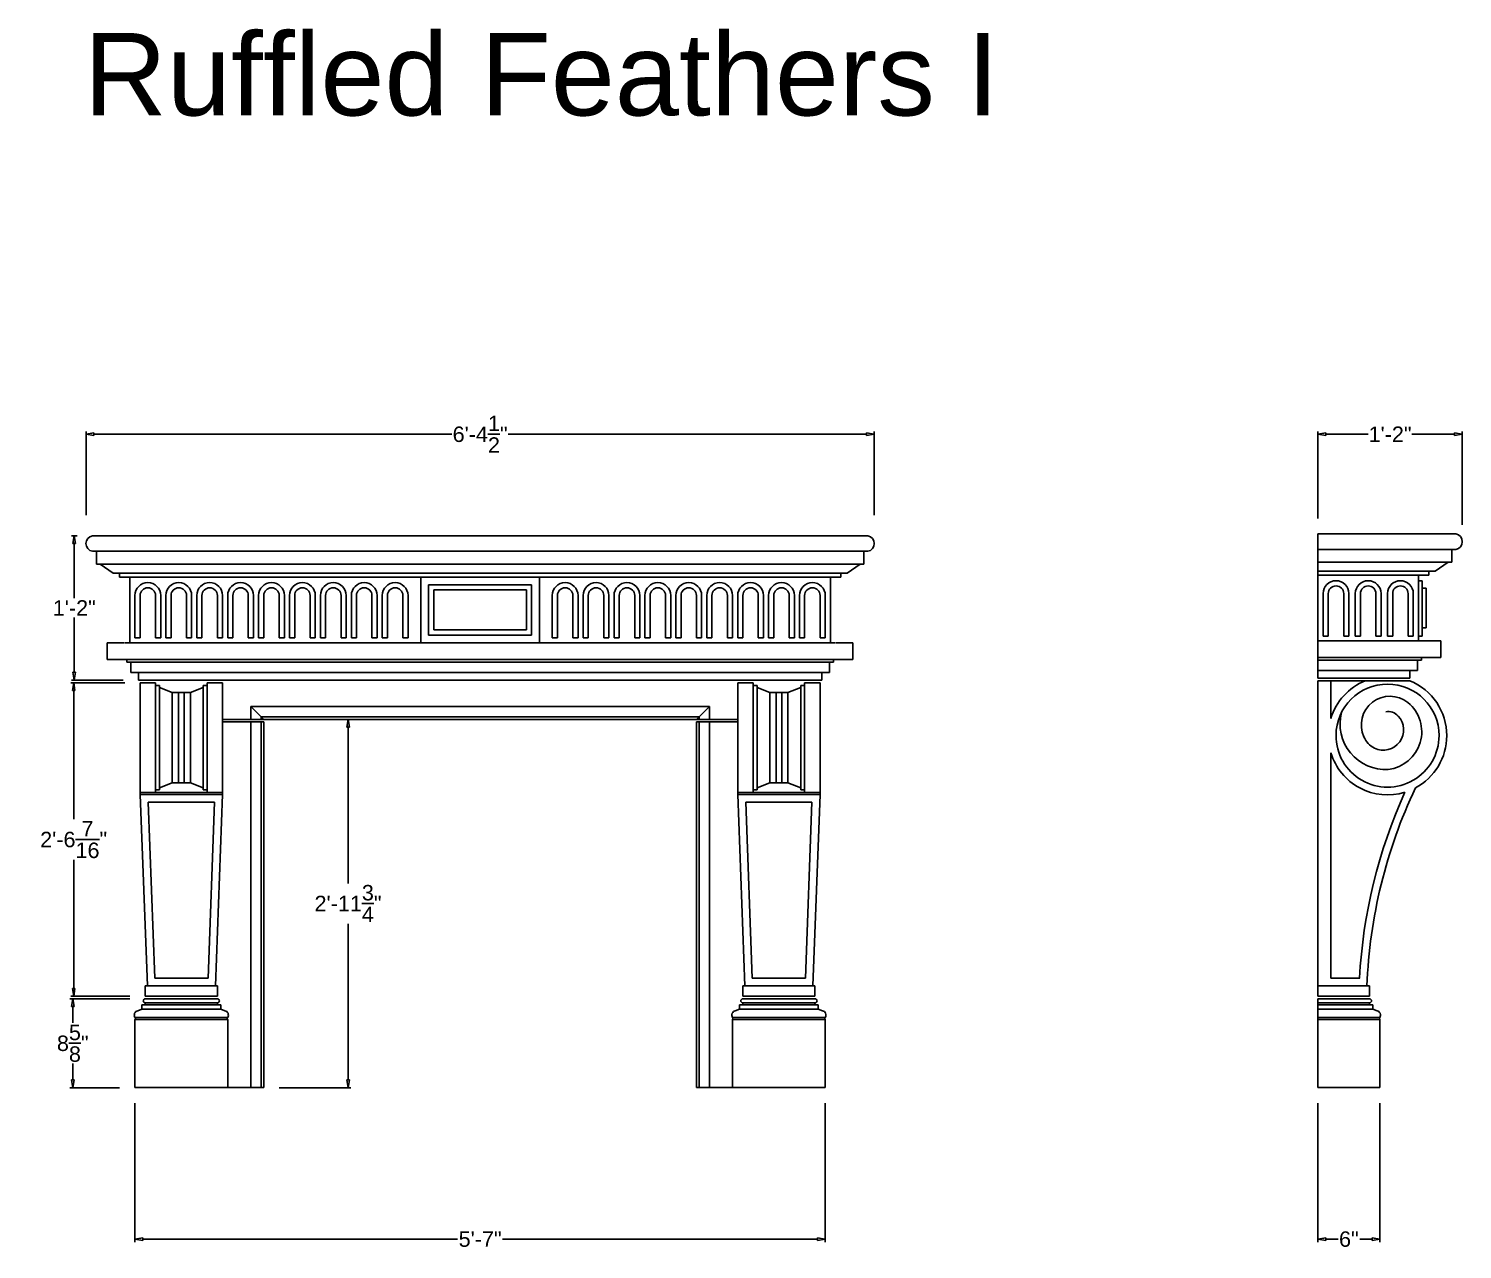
# Model space of a CAD drawing. Header units: millimetres. Extents: x 1155 to 2227, y 540 to 1342.
# Drawn here: x 2077.3 to 2216.4, y 870.8 to 989.3 of the extents above; entities that cross this region are included whole.
import ezdxf

# ---------------------------------------------------------------- set-up
doc = ezdxf.new("R2010")
doc.units = ezdxf.units.MM
doc.layers.add('dimension', color=4, linetype='Continuous')
doc.layers.add('text', color=4, linetype='Continuous')
doc.styles.get("Standard").update_dxf_attribs({"font": 'arial.ttf'})
doc.dimstyles.new('25', dxfattribs={"dimscale": 1.5, "dimtxt": 1, "dimasz": 0.5, "dimexe": 0.1875, "dimexo": 1, "dimgap": 0.125, "dimtad": 0, "dimtih": 1, "dimtoh": 1, "dimdec": 4, "dimzin": 4, "dimdsep": 46, "dimlunit": 4, "dimtxsty": 'Standard', "dimblk1": 'CLOSEDBLANK', "dimblk2": 'CLOSEDBLANK', "dimsah": 1, "dimcen": -1, "dimclrd": 256, "dimclre": 256, "dimclrt": 256, "dimadec": 0, "dimazin": 0, "dimtfac": 1, "dimtdec": 4, "dimtofl": 0, "dimtmove": 0, "dimatfit": 3, "dimldrblk": 'CLOSEDBLANK', "dimfxl": 1, "dimtolj": 1, "dimtzin": 4, "dimarcsym": 0})

# ---------------------------------------------------------------- blocks, each defined once
blk = doc.blocks.new('_CLOSEDBLANK')
at = {"color": 0, "linetype": 'ByBlock'}
for p, q in [((-1, 0.17), (0, 0)), ((-1, 0.17), (-1, -0.17)), ((0, 0), (-1, -0.17))]:
    blk.add_line(p, q, dxfattribs=at)
blk = doc.blocks.new('*D255')
at = {"layer": 'Defpoints', "color": 0, "transparency": 16777216}
for p in [(2083.49, 940.08), (2081.72, 926.08), (2087.95, 926.08)]:
    blk.add_point(p, dxfattribs=at)
at = {"layer": 'dimension', "lineweight": -2, "transparency": 16777216}
for p, q in [((2081.99, 940.08), (2081.44, 940.08)), ((2081.72, 939.33), (2081.72, 934.02)), ((2081.72, 926.83), (2081.72, 932.14)), ((2086.45, 926.08), (2081.44, 926.08))]:
    blk.add_line(p, q, dxfattribs=at)
at = {"layer": 'dimension', "lineweight": -2, "transparency": 16777216, "xscale": 0.75, "yscale": 0.75, "zscale": 0.75}
for p, rotation in [((2081.72, 940.08), 90), ((2081.72, 926.08), 270)]:
    blk.add_blockref('_CLOSEDBLANK', p, dxfattribs=dict(at, rotation=rotation))
at = {"layer": 'dimension', "transparency": 16777216, "insert": (2081.72, 933.08), "char_height": 1.5, "attachment_point": 5}
blk.add_mtext('\\A1;1\'-2"', dxfattribs=at)
blk = doc.blocks.new('*D256')
at = {"layer": 'Defpoints', "color": 0, "transparency": 16777216}
for p in [(2088.11, 925.81), (2081.66, 895.39), (2088.61, 895.39)]:
    blk.add_point(p, dxfattribs=at)
at = {"layer": 'dimension', "lineweight": -2, "transparency": 16777216}
for p, q in [((2086.61, 925.81), (2081.38, 925.81)), ((2081.66, 925.06), (2081.66, 912.56)), ((2081.66, 896.14), (2081.66, 908.64)), ((2087.11, 895.39), (2081.38, 895.39))]:
    blk.add_line(p, q, dxfattribs=at)
at = {"layer": 'dimension', "lineweight": -2, "transparency": 16777216, "xscale": 0.75, "yscale": 0.75, "zscale": 0.75}
for p, rotation in [((2081.66, 925.81), 90), ((2081.66, 895.39), 270)]:
    blk.add_blockref('_CLOSEDBLANK', p, dxfattribs=dict(at, rotation=rotation))
at = {"layer": 'dimension', "transparency": 16777216, "insert": (2081.66, 910.6), "char_height": 1.5, "attachment_point": 5}
blk.add_mtext('\\A1;2\'-6{\\H1.000000x;\\S7/16;}"', dxfattribs=at)
blk = doc.blocks.new('*D257')
at = {"layer": 'Defpoints', "color": 0, "transparency": 16777216}
for p in [(2088.61, 895.14), (2081.57, 886.51), (2087.61, 886.51)]:
    blk.add_point(p, dxfattribs=at)
at = {"layer": 'dimension', "lineweight": -2, "transparency": 16777216}
for p, q in [((2087.11, 895.14), (2081.29, 895.14)), ((2081.57, 894.39), (2081.57, 892.79)), ((2081.57, 887.26), (2081.57, 888.86)), ((2086.11, 886.51), (2081.29, 886.51))]:
    blk.add_line(p, q, dxfattribs=at)
at = {"layer": 'dimension', "lineweight": -2, "transparency": 16777216, "xscale": 0.75, "yscale": 0.75, "zscale": 0.75}
for p, rotation in [((2081.57, 895.14), 90), ((2081.57, 886.51), 270)]:
    blk.add_blockref('_CLOSEDBLANK', p, dxfattribs=dict(at, rotation=rotation))
at = {"layer": 'dimension', "transparency": 16777216, "insert": (2081.57, 890.82), "char_height": 1.5, "attachment_point": 5}
blk.add_mtext('\\A1;8{\\H1.000000x;\\S5/8;}"', dxfattribs=at)
blk = doc.blocks.new('*D258')
at = {"layer": 'Defpoints', "color": 0, "transparency": 16777216}
for p in [(2100.11, 922.26), (2100.11, 886.51), (2108.29, 886.51)]:
    blk.add_point(p, dxfattribs=at)
at = {"layer": 'dimension', "lineweight": -2, "transparency": 16777216}
for p, q in [((2101.61, 922.26), (2108.57, 922.26)), ((2108.29, 921.51), (2108.29, 906.34)), ((2108.29, 887.26), (2108.29, 902.43)), ((2101.61, 886.51), (2108.57, 886.51))]:
    blk.add_line(p, q, dxfattribs=at)
at = {"layer": 'dimension', "lineweight": -2, "transparency": 16777216, "xscale": 0.75, "yscale": 0.75, "zscale": 0.75}
for p, rotation in [((2108.29, 922.26), 90), ((2108.29, 886.51), 270)]:
    blk.add_blockref('_CLOSEDBLANK', p, dxfattribs=dict(at, rotation=rotation))
at = {"layer": 'dimension', "transparency": 16777216, "insert": (2108.29, 904.39), "char_height": 1.5, "attachment_point": 5}
blk.add_mtext('\\A1;2\'-11{\\H1.000000x;\\S3/4;}"', dxfattribs=at)
blk = doc.blocks.new('*D259')
at = {"layer": 'Defpoints', "color": 0, "transparency": 16777216}
for p in [(2087.61, 886.51), (2154.61, 886.51), (2154.61, 871.8)]:
    blk.add_point(p, dxfattribs=at)
at = {"layer": 'dimension', "lineweight": -2, "transparency": 16777216}
for p, q in [((2087.61, 885.01), (2087.61, 871.52)), ((2154.61, 885.01), (2154.61, 871.52)), ((2088.36, 871.8), (2118.93, 871.8)), ((2153.86, 871.8), (2123.29, 871.8))]:
    blk.add_line(p, q, dxfattribs=at)
at = {"layer": 'dimension', "lineweight": -2, "transparency": 16777216, "xscale": 0.75, "yscale": 0.75, "zscale": 0.75, "rotation": 180}
blk.add_blockref('_CLOSEDBLANK', (2087.61, 871.8), dxfattribs=at)
at = {"layer": 'dimension', "lineweight": -2, "transparency": 16777216, "xscale": 0.75, "yscale": 0.75, "zscale": 0.75}
blk.add_blockref('_CLOSEDBLANK', (2154.61, 871.8), dxfattribs=at)
at = {"layer": 'dimension', "transparency": 16777216, "insert": (2121.11, 871.8), "char_height": 1.5, "attachment_point": 5}
blk.add_mtext('\\A1;5\'-7"', dxfattribs=at)
blk = doc.blocks.new('*D260')
at = {"layer": 'Defpoints', "color": 0, "transparency": 16777216}
for p in [(2202.43, 949.94), (2202.43, 940.26), (2216.43, 939.64)]:
    blk.add_point(p, dxfattribs=at)
at = {"layer": 'dimension', "lineweight": -2, "transparency": 16777216}
for p, q in [((2202.43, 941.76), (2202.43, 950.22)), ((2203.18, 949.94), (2207.32, 949.94)), ((2215.68, 949.94), (2211.54, 949.94)), ((2216.43, 941.14), (2216.43, 950.22))]:
    blk.add_line(p, q, dxfattribs=at)
at = {"layer": 'dimension', "lineweight": -2, "transparency": 16777216, "xscale": 0.75, "yscale": 0.75, "zscale": 0.75, "rotation": 180}
blk.add_blockref('_CLOSEDBLANK', (2202.43, 949.94), dxfattribs=at)
at = {"layer": 'dimension', "lineweight": -2, "transparency": 16777216, "xscale": 0.75, "yscale": 0.75, "zscale": 0.75}
blk.add_blockref('_CLOSEDBLANK', (2216.43, 949.94), dxfattribs=at)
at = {"layer": 'dimension', "transparency": 16777216, "insert": (2209.43, 949.94), "char_height": 1.5, "attachment_point": 5}
blk.add_mtext('\\A1;1\'-2"', dxfattribs=at)
blk = doc.blocks.new('*D261')
at = {"layer": 'Defpoints', "color": 0, "transparency": 16777216}
for p in [(2202.43, 886.51), (2208.43, 886.51), (2202.43, 871.8)]:
    blk.add_point(p, dxfattribs=at)
at = {"layer": 'dimension', "lineweight": -2, "transparency": 16777216}
for p, q in [((2202.43, 885.01), (2202.43, 871.52)), ((2208.43, 885.01), (2208.43, 871.52)), ((2203.18, 871.8), (2204.38, 871.8)), ((2207.68, 871.8), (2206.49, 871.8))]:
    blk.add_line(p, q, dxfattribs=at)
at = {"layer": 'dimension', "lineweight": -2, "transparency": 16777216, "xscale": 0.75, "yscale": 0.75, "zscale": 0.75, "rotation": 180}
blk.add_blockref('_CLOSEDBLANK', (2202.43, 871.8), dxfattribs=at)
at = {"layer": 'dimension', "lineweight": -2, "transparency": 16777216, "xscale": 0.75, "yscale": 0.75, "zscale": 0.75}
blk.add_blockref('_CLOSEDBLANK', (2208.43, 871.8), dxfattribs=at)
at = {"layer": 'dimension', "transparency": 16777216, "insert": (2205.43, 871.8), "char_height": 1.5, "attachment_point": 5}
blk.add_mtext('\\A1;6"', dxfattribs=at)
blk = doc.blocks.new('*D267')
at = {"layer": 'Defpoints', "color": 0, "transparency": 16777216}
for p in [(2159.36, 949.94), (2082.86, 940.6), (2159.36, 940.6)]:
    blk.add_point(p, dxfattribs=at)
at = {"layer": 'dimension', "lineweight": -2, "transparency": 16777216}
for p, q in [((2082.86, 942.1), (2082.86, 950.22)), ((2083.61, 949.94), (2118.38, 949.94)), ((2158.61, 949.94), (2123.84, 949.94)), ((2159.36, 942.1), (2159.36, 950.22))]:
    blk.add_line(p, q, dxfattribs=at)
at = {"layer": 'dimension', "lineweight": -2, "transparency": 16777216, "xscale": 0.75, "yscale": 0.75, "zscale": 0.75, "rotation": 180}
blk.add_blockref('_CLOSEDBLANK', (2082.86, 949.94), dxfattribs=at)
at = {"layer": 'dimension', "lineweight": -2, "transparency": 16777216, "xscale": 0.75, "yscale": 0.75, "zscale": 0.75}
blk.add_blockref('_CLOSEDBLANK', (2159.36, 949.94), dxfattribs=at)
at = {"layer": 'dimension', "transparency": 16777216, "insert": (2121.11, 949.94), "char_height": 1.5, "attachment_point": 5}
blk.add_mtext('\\A1;6\'-4{\\H1.000000x;\\S1/2;}"', dxfattribs=at)

msp = doc.modelspace()

# ---------------------------------------------------------------- linework, layer by layer
at = {"color": 0}
for p, q in [((2083.48515, 940.07681), (2108.23515, 940.07681)), ((2108.23515, 940.07681), (2133.73515, 940.07681)), ((2158.73515, 940.07681), (2133.73515, 940.07681)), ((2202.43316, 940.26181), (2202.43316, 926.26181)), ((2215.80816, 940.26181), (2202.43316, 940.26181)), ((2083.48515, 938.57681), (2108.23515, 938.57681)), ((2083.86015, 938.57681), (2083.86015, 937.32681)), ((2083.86015, 938.57681), (2083.86015, 937.32681)), ((2133.73515, 938.57681), (2108.23515, 938.57681)), ((2158.73515, 938.57681), (2133.73515, 938.57681)), ((2158.36015, 938.57681), (2158.36015, 937.32681)), ((2158.36015, 938.57681), (2158.36015, 937.32681)), ((2158.36015, 938.57681), (2158.36015, 937.32681)), ((2158.36015, 938.57681), (2158.36015, 937.32681)), ((2215.80816, 938.76181), (2202.43316, 938.76181)), ((2215.43316, 938.76181), (2215.43316, 937.51181)), ((2083.86015, 937.32681), (2084.23515, 937.32681)), ((2083.86015, 937.32681), (2084.23515, 937.32681)), ((2108.23515, 937.32681), (2083.86015, 937.32681)), ((2084.23515, 937.32681), (2085.48515, 936.45181)), ((2084.23515, 937.32681), (2085.48515, 936.45181)), ((2108.23515, 937.32681), (2133.73515, 937.32681)), ((2133.73515, 937.32681), (2158.36015, 937.32681)), ((2157.98515, 937.32681), (2156.73515, 936.45181)), ((2157.98515, 937.32681), (2156.73515, 936.45181)), ((2157.98515, 937.32681), (2156.73515, 936.45181)), ((2157.98515, 937.32681), (2156.73515, 936.45181)), ((2158.36015, 937.32681), (2157.98515, 937.32681)), ((2158.36015, 937.32681), (2157.98515, 937.32681)), ((2158.36015, 937.32681), (2157.98515, 937.32681)), ((2158.36015, 937.32681), (2157.98515, 937.32681)), ((2215.43316, 937.51181), (2202.43316, 937.51181)), ((2213.80816, 936.63681), (2202.43316, 936.63681)), ((2213.55816, 936.63681), (2213.18316, 936.63681)), ((2213.18316, 936.63681), (2213.18316, 936.26181)), ((2215.05816, 937.51181), (2213.80816, 936.63681)), ((2215.43316, 937.51181), (2215.05816, 937.51181)), ((2085.48515, 936.45181), (2108.23515, 936.45181)), ((2085.73515, 936.45181), (2086.11015, 936.45181)), ((2085.73515, 936.45181), (2086.11015, 936.45181)), ((2086.11015, 936.45181), (2086.11015, 936.07681)), ((2086.11015, 936.45181), (2086.11015, 936.07681)), ((2086.11015, 936.07681), (2086.61015, 936.07681)), ((2086.11015, 936.07681), (2086.61015, 936.07681)), ((2108.23515, 936.07681), (2086.61015, 936.07681)), ((2087.11015, 936.07681), (2087.11015, 935.57681)), ((2087.11015, 929.70181), (2087.11015, 936.07681)), ((2087.11015, 936.07681), (2087.11015, 935.57681)), ((2087.11015, 929.70181), (2087.11015, 936.07681)), ((2108.23515, 936.45181), (2133.73515, 936.45181)), ((2133.73515, 936.07681), (2108.23515, 936.07681)), ((2115.36015, 936.07681), (2115.36015, 929.70181)), ((2121.11015, 936.07681), (2115.36015, 936.07681)), ((2116.11015, 935.32681), (2116.11015, 930.45181)), ((2126.11015, 935.32681), (2116.11015, 935.32681)), ((2121.11015, 936.07681), (2126.86015, 936.07681)), ((2126.11015, 935.32681), (2126.11015, 930.45181)), ((2126.86015, 936.07681), (2126.86015, 929.70181)), ((2156.73515, 936.45181), (2133.73515, 936.45181)), ((2133.73515, 936.07681), (2155.61015, 936.07681)), ((2155.11015, 936.07681), (2155.11015, 935.57681)), ((2155.11015, 929.70181), (2155.11015, 936.07681)), ((2155.11015, 936.07681), (2155.11015, 935.57681)), ((2155.11015, 929.70181), (2155.11015, 936.07681)), ((2155.11015, 936.07681), (2155.11015, 935.57681)), ((2155.11015, 929.70181), (2155.11015, 936.07681)), ((2156.11015, 936.07681), (2155.61015, 936.07681)), ((2156.11015, 936.07681), (2155.61015, 936.07681)), ((2156.11015, 936.07681), (2155.61015, 936.07681)), ((2156.11015, 936.07681), (2155.61015, 936.07681)), ((2156.48515, 936.45181), (2156.11015, 936.45181)), ((2156.11015, 936.45181), (2156.11015, 936.07681)), ((2156.48515, 936.45181), (2156.11015, 936.45181)), ((2156.11015, 936.45181), (2156.11015, 936.07681)), ((2156.48515, 936.45181), (2156.11015, 936.45181)), ((2156.11015, 936.45181), (2156.11015, 936.07681)), ((2156.48515, 936.45181), (2156.11015, 936.45181)), ((2156.11015, 936.45181), (2156.11015, 936.07681)), ((2213.18316, 936.26181), (2202.43316, 936.26181)), ((2212.18316, 936.26181), (2212.18316, 935.76181)), ((2212.18316, 929.88681), (2212.18316, 936.26181)), ((2212.18316, 935.72319), (2212.55816, 935.72319)), ((2212.55816, 935.72319), (2212.55816, 930.34819)), ((2213.18316, 936.26181), (2212.68316, 936.26181)), ((2087.61015, 930.16319), (2087.61015, 934.28819)), ((2088.11015, 930.16319), (2088.11015, 934.28819)), ((2089.61015, 930.16319), (2089.61015, 934.28819)), ((2090.11015, 930.16319), (2090.11015, 934.28819)), ((2090.61015, 930.16319), (2090.61015, 934.28819)), ((2091.11015, 930.16319), (2091.11015, 934.28819)), ((2092.61015, 930.16319), (2092.61015, 934.28819)), ((2093.11015, 930.16319), (2093.11015, 934.28819)), ((2093.61015, 930.16319), (2093.61015, 934.28819)), ((2094.11015, 930.16319), (2094.11015, 934.28819)), ((2095.61015, 930.16319), (2095.61015, 934.28819)), ((2096.11015, 930.16319), (2096.11015, 934.28819)), ((2096.61015, 930.16319), (2096.61015, 934.28819)), ((2097.11015, 930.16319), (2097.11015, 934.28819)), ((2098.61015, 930.16319), (2098.61015, 934.28819)), ((2099.11015, 930.16319), (2099.11015, 934.28819)), ((2099.61015, 930.16319), (2099.61015, 934.28819)), ((2100.11015, 930.16319), (2100.11015, 934.28819)), ((2101.61015, 930.16319), (2101.61015, 934.28819)), ((2102.11015, 930.16319), (2102.11015, 934.28819)), ((2102.61015, 930.16319), (2102.61015, 934.28819)), ((2103.11015, 930.16319), (2103.11015, 934.28819)), ((2104.61015, 930.16319), (2104.61015, 934.28819)), ((2105.11015, 930.16319), (2105.11015, 934.28819)), ((2105.61015, 930.16319), (2105.61015, 934.28819)), ((2106.11015, 930.16319), (2106.11015, 934.28819)), ((2107.61015, 930.16319), (2107.61015, 934.28819)), ((2108.11015, 930.16319), (2108.11015, 934.28819)), ((2108.61015, 930.16319), (2108.61015, 934.28819)), ((2109.11015, 930.16319), (2109.11015, 934.28819)), ((2110.61015, 930.16319), (2110.61015, 934.28819)), ((2111.11015, 930.16319), (2111.11015, 934.28819)), ((2111.61015, 930.16319), (2111.61015, 934.28819)), ((2112.11015, 930.16319), (2112.11015, 934.28819)), ((2113.61015, 930.16319), (2113.61015, 934.28819)), ((2114.11015, 930.16319), (2114.11015, 934.28819)), ((2116.61015, 934.82681), (2116.61015, 930.95181)), ((2125.61015, 934.82681), (2116.61015, 934.82681)), ((2125.61015, 934.82681), (2125.61015, 930.95181)), ((2128.11015, 930.16319), (2128.11015, 934.28819)), ((2128.61015, 930.16319), (2128.61015, 934.28819)), ((2130.11015, 930.16319), (2130.11015, 934.28819)), ((2130.61015, 930.16319), (2130.61015, 934.28819)), ((2131.11015, 930.16319), (2131.11015, 934.28819)), ((2131.61015, 930.16319), (2131.61015, 934.28819)), ((2133.11015, 930.16319), (2133.11015, 934.28819)), ((2133.11015, 930.16319), (2133.11015, 934.28819)), ((2133.61015, 930.16319), (2133.61015, 934.28819)), ((2133.61015, 930.16319), (2133.61015, 934.28819)), ((2134.11015, 930.16319), (2134.11015, 934.28819)), ((2134.11015, 930.16319), (2134.11015, 934.28819)), ((2134.61015, 930.16319), (2134.61015, 934.28819)), ((2134.61015, 930.16319), (2134.61015, 934.28819)), ((2136.11015, 930.16319), (2136.11015, 934.28819)), ((2136.11015, 930.16319), (2136.11015, 934.28819)), ((2136.61015, 930.16319), (2136.61015, 934.28819)), ((2136.61015, 930.16319), (2136.61015, 934.28819)), ((2137.11015, 930.16319), (2137.11015, 934.28819)), ((2137.11015, 930.16319), (2137.11015, 934.28819)), ((2137.61015, 930.16319), (2137.61015, 934.28819)), ((2137.61015, 930.16319), (2137.61015, 934.28819)), ((2139.11015, 930.16319), (2139.11015, 934.28819)), ((2139.11015, 930.16319), (2139.11015, 934.28819)), ((2139.61015, 930.16319), (2139.61015, 934.28819)), ((2139.61015, 930.16319), (2139.61015, 934.28819)), ((2140.11015, 930.16319), (2140.11015, 934.28819)), ((2140.11015, 930.16319), (2140.11015, 934.28819)), ((2140.61015, 930.16319), (2140.61015, 934.28819)), ((2140.61015, 930.16319), (2140.61015, 934.28819)), ((2142.11015, 930.16319), (2142.11015, 934.28819)), ((2142.11015, 930.16319), (2142.11015, 934.28819)), ((2142.61015, 930.16319), (2142.61015, 934.28819)), ((2142.61015, 930.16319), (2142.61015, 934.28819)), ((2143.11015, 930.16319), (2143.11015, 934.28819)), ((2143.11015, 930.16319), (2143.11015, 934.28819)), ((2143.61015, 930.16319), (2143.61015, 934.28819)), ((2143.61015, 930.16319), (2143.61015, 934.28819)), ((2145.11015, 930.16319), (2145.11015, 934.28819)), ((2145.11015, 930.16319), (2145.11015, 934.28819)), ((2145.61015, 930.16319), (2145.61015, 934.28819)), ((2145.61015, 930.16319), (2145.61015, 934.28819)), ((2146.11015, 930.16319), (2146.11015, 934.28819)), ((2146.11015, 930.16319), (2146.11015, 934.28819)), ((2146.61015, 930.16319), (2146.61015, 934.28819)), ((2146.61015, 930.16319), (2146.61015, 934.28819)), ((2148.11015, 930.16319), (2148.11015, 934.28819)), ((2148.11015, 930.16319), (2148.11015, 934.28819)), ((2148.61015, 930.16319), (2148.61015, 934.28819)), ((2148.61015, 930.16319), (2148.61015, 934.28819)), ((2149.11015, 930.16319), (2149.11015, 934.28819)), ((2149.11015, 930.16319), (2149.11015, 934.28819)), ((2149.61015, 930.16319), (2149.61015, 934.28819)), ((2149.61015, 930.16319), (2149.61015, 934.28819)), ((2151.11015, 930.16319), (2151.11015, 934.28819)), ((2151.11015, 930.16319), (2151.11015, 934.28819)), ((2151.61015, 930.16319), (2151.61015, 934.28819)), ((2151.61015, 930.16319), (2151.61015, 934.28819)), ((2152.11015, 930.16319), (2152.11015, 934.28819)), ((2152.11015, 930.16319), (2152.11015, 934.28819)), ((2152.61015, 930.16319), (2152.61015, 934.28819)), ((2152.61015, 930.16319), (2152.61015, 934.28819)), ((2154.11015, 930.16319), (2154.11015, 934.28819)), ((2154.11015, 930.16319), (2154.11015, 934.28819)), ((2154.61015, 930.16319), (2154.61015, 934.28819)), ((2154.61015, 930.16319), (2154.61015, 934.28819)), ((2202.93316, 930.34819), (2202.93316, 934.47319)), ((2203.43316, 930.34819), (2203.43316, 934.47319)), ((2204.93316, 930.34819), (2204.93316, 934.47319)), ((2205.43316, 930.34819), (2205.43316, 934.47319)), ((2206.05816, 930.34819), (2206.05816, 934.47319)), ((2206.55816, 930.34819), (2206.55816, 934.47319)), ((2208.05816, 930.34819), (2208.05816, 934.47319)), ((2208.55816, 930.34819), (2208.55816, 934.47319)), ((2209.18316, 930.34819), (2209.18316, 934.47319)), ((2209.68316, 930.34819), (2209.68316, 934.47319)), ((2211.18316, 930.34819), (2211.18316, 934.47319)), ((2211.68316, 930.34819), (2211.68316, 934.47319)), ((2212.55816, 935.01181), (2212.93316, 935.01181)), ((2212.93316, 935.01181), (2212.93316, 931.13681)), ((2116.61015, 930.95181), (2125.61015, 930.95181)), ((2212.93316, 931.13681), (2212.55816, 931.13681)), ((2086.54515, 929.70181), (2084.92015, 929.70181)), ((2086.54515, 929.70181), (2084.92015, 929.70181)), ((2084.92015, 928.07681), (2084.92015, 929.70181)), ((2086.61015, 929.70181), (2108.23515, 929.70181)), ((2087.11015, 929.70181), (2087.11015, 930.20181)), ((2087.11015, 929.70181), (2087.11015, 930.20181)), ((2088.11015, 930.16319), (2087.61015, 930.16319)), ((2090.11015, 930.16319), (2089.61015, 930.16319)), ((2091.11015, 930.16319), (2090.61015, 930.16319)), ((2093.11015, 930.16319), (2092.61015, 930.16319)), ((2094.11015, 930.16319), (2093.61015, 930.16319)), ((2096.11015, 930.16319), (2095.61015, 930.16319)), ((2097.11015, 930.16319), (2096.61015, 930.16319)), ((2099.11015, 930.16319), (2098.61015, 930.16319)), ((2100.11015, 930.16319), (2099.61015, 930.16319)), ((2102.11015, 930.16319), (2101.61015, 930.16319)), ((2103.11015, 930.16319), (2102.61015, 930.16319)), ((2105.11015, 930.16319), (2104.61015, 930.16319)), ((2106.11015, 930.16319), (2105.61015, 930.16319)), ((2108.11015, 930.16319), (2107.61015, 930.16319)), ((2108.23515, 929.70181), (2133.73515, 929.70181)), ((2109.11015, 930.16319), (2108.61015, 930.16319)), ((2111.11015, 930.16319), (2110.61015, 930.16319)), ((2112.11015, 930.16319), (2111.61015, 930.16319)), ((2114.11015, 930.16319), (2113.61015, 930.16319)), ((2115.36015, 929.70181), (2126.86015, 929.70181)), ((2116.11015, 930.45181), (2126.11015, 930.45181)), ((2128.11015, 930.16319), (2128.61015, 930.16319)), ((2130.11015, 930.16319), (2130.61015, 930.16319)), ((2131.11015, 930.16319), (2131.61015, 930.16319)), ((2133.11015, 930.16319), (2133.61015, 930.16319)), ((2133.11015, 930.16319), (2133.61015, 930.16319)), ((2155.61015, 929.70181), (2133.73515, 929.70181)), ((2134.11015, 930.16319), (2134.61015, 930.16319)), ((2134.11015, 930.16319), (2134.61015, 930.16319)), ((2136.11015, 930.16319), (2136.61015, 930.16319)), ((2136.11015, 930.16319), (2136.61015, 930.16319)), ((2137.11015, 930.16319), (2137.61015, 930.16319)), ((2137.11015, 930.16319), (2137.61015, 930.16319)), ((2139.11015, 930.16319), (2139.61015, 930.16319)), ((2139.11015, 930.16319), (2139.61015, 930.16319)), ((2140.11015, 930.16319), (2140.61015, 930.16319)), ((2140.11015, 930.16319), (2140.61015, 930.16319)), ((2142.11015, 930.16319), (2142.61015, 930.16319)), ((2142.11015, 930.16319), (2142.61015, 930.16319)), ((2143.11015, 930.16319), (2143.61015, 930.16319)), ((2143.11015, 930.16319), (2143.61015, 930.16319)), ((2145.11015, 930.16319), (2145.61015, 930.16319)), ((2145.11015, 930.16319), (2145.61015, 930.16319)), ((2146.11015, 930.16319), (2146.61015, 930.16319)), ((2146.11015, 930.16319), (2146.61015, 930.16319)), ((2148.11015, 930.16319), (2148.61015, 930.16319)), ((2148.11015, 930.16319), (2148.61015, 930.16319)), ((2149.11015, 930.16319), (2149.61015, 930.16319)), ((2149.11015, 930.16319), (2149.61015, 930.16319)), ((2151.11015, 930.16319), (2151.61015, 930.16319)), ((2151.11015, 930.16319), (2151.61015, 930.16319)), ((2152.11015, 930.16319), (2152.61015, 930.16319)), ((2152.11015, 930.16319), (2152.61015, 930.16319)), ((2154.11015, 930.16319), (2154.61015, 930.16319)), ((2154.11015, 930.16319), (2154.61015, 930.16319)), ((2155.11015, 929.70181), (2155.11015, 930.20181)), ((2155.11015, 929.70181), (2155.11015, 930.20181)), ((2155.11015, 929.70181), (2155.11015, 930.20181)), ((2155.67515, 929.70181), (2157.30015, 929.70181)), ((2155.67515, 929.70181), (2157.30015, 929.70181)), ((2155.67515, 929.70181), (2157.30015, 929.70181)), ((2155.67515, 929.70181), (2157.30015, 929.70181)), ((2157.30015, 928.07681), (2157.30015, 929.70181)), ((2157.30015, 928.07681), (2157.30015, 929.70181)), ((2213.55816, 929.88681), (2202.43316, 929.88681)), ((2202.93316, 930.34819), (2203.43316, 930.34819)), ((2204.93316, 930.34819), (2205.43316, 930.34819)), ((2206.55816, 930.34819), (2206.05816, 930.34819)), ((2208.55816, 930.34819), (2208.05816, 930.34819)), ((2209.68316, 930.34819), (2209.18316, 930.34819)), ((2211.68316, 930.34819), (2211.18316, 930.34819)), ((2212.18316, 929.88681), (2212.18316, 930.38681)), ((2212.55816, 930.34819), (2212.18316, 930.34819)), ((2212.74816, 929.88681), (2214.37316, 929.88681)), ((2214.37316, 928.26181), (2214.37316, 929.88681)), ((2214.37316, 928.26181), (2202.43316, 928.26181)), ((2212.47282, 928.01181), (2212.47282, 928.26181)), ((2084.92015, 928.07681), (2108.23515, 928.07681)), ((2086.8205, 927.82681), (2086.8205, 928.07681)), ((2087.1955, 927.82681), (2086.8205, 927.82681)), ((2087.1955, 926.82681), (2087.1955, 927.82681)), ((2108.23515, 927.82681), (2087.1955, 927.82681)), ((2087.9455, 926.82681), (2087.1955, 926.82681)), ((2087.1955, 926.82681), (2108.23515, 926.82681)), ((2087.9455, 926.07681), (2087.9455, 926.82681)), ((2133.98515, 928.07681), (2108.23515, 928.07681)), ((2108.23515, 927.82681), (2133.73515, 927.82681)), ((2133.73515, 926.82681), (2108.23515, 926.82681)), ((2133.73515, 927.82681), (2155.02481, 927.82681)), ((2155.02481, 926.82681), (2133.73515, 926.82681)), ((2157.30015, 928.07681), (2133.98515, 928.07681)), ((2154.27481, 926.07681), (2154.27481, 926.82681)), ((2154.27481, 926.82681), (2155.02481, 926.82681)), ((2154.27481, 926.07681), (2154.27481, 926.82681)), ((2154.27481, 926.82681), (2155.02481, 926.82681)), ((2154.27481, 926.07681), (2154.27481, 926.82681)), ((2154.27481, 926.82681), (2155.02481, 926.82681)), ((2155.02481, 927.82681), (2155.39981, 927.82681)), ((2155.02481, 926.82681), (2155.02481, 927.82681)), ((2155.02481, 927.82681), (2155.39981, 927.82681)), ((2155.02481, 926.82681), (2155.02481, 927.82681)), ((2155.02481, 927.82681), (2155.39981, 927.82681)), ((2155.02481, 926.82681), (2155.02481, 927.82681)), ((2155.39981, 927.82681), (2155.39981, 928.07681)), ((2155.39981, 927.82681), (2155.39981, 928.07681)), ((2155.39981, 927.82681), (2155.39981, 928.07681)), ((2212.47282, 928.01181), (2202.43316, 928.01181)), ((2212.09782, 927.01181), (2202.43316, 927.01181)), ((2211.34782, 926.26181), (2211.34782, 927.01181)), ((2211.34782, 927.01181), (2212.09782, 927.01181)), ((2212.09782, 928.01181), (2212.47282, 928.01181)), ((2212.09782, 927.01181), (2212.09782, 928.01181)), ((2087.9455, 926.07681), (2108.23515, 926.07681)), ((2088.11015, 925.81181), (2088.11015, 914.96436)), ((2088.11015, 925.81181), (2089.61015, 925.81181)), ((2089.61015, 925.81181), (2089.61015, 915.16436)), ((2089.61015, 925.81181), (2089.61015, 925.56181)), ((2089.61015, 925.56181), (2089.98515, 925.56181)), ((2089.98515, 925.56181), (2089.98515, 925.36181)), ((2089.98515, 925.36181), (2091.23515, 924.86181)), ((2089.98515, 925.36181), (2089.98515, 915.61436)), ((2094.23515, 925.36181), (2092.98515, 924.86181)), ((2094.23515, 925.56181), (2094.23515, 925.36181)), ((2094.61015, 925.56181), (2094.23515, 925.56181)), ((2094.23515, 925.36181), (2094.23515, 915.61436)), ((2094.61015, 915.16436), (2094.61015, 925.81181)), ((2094.61015, 925.81181), (2096.11015, 925.81181)), ((2094.61015, 925.81181), (2094.61015, 915.16436)), ((2096.11015, 925.81181), (2094.61015, 925.81181)), ((2094.61015, 925.81181), (2094.61015, 925.56181)), ((2096.11015, 914.96436), (2096.11015, 925.81181)), ((2108.23515, 926.07681), (2133.73515, 926.07681)), ((2154.27481, 926.07681), (2133.73515, 926.07681)), ((2146.11015, 914.96436), (2146.11015, 925.81181)), ((2147.61015, 925.81181), (2146.11015, 925.81181)), ((2146.11015, 925.81181), (2147.61015, 925.81181)), ((2147.61015, 925.81181), (2146.11015, 925.81181)), ((2146.11015, 925.81181), (2147.61015, 925.81181)), ((2147.61015, 915.16436), (2147.61015, 925.81181)), ((2147.61015, 925.81181), (2147.61015, 915.16436)), ((2147.61015, 925.81181), (2147.61015, 925.56181)), ((2147.61015, 925.56181), (2147.98515, 925.56181)), ((2147.98515, 925.56181), (2147.98515, 925.36181)), ((2147.98515, 925.36181), (2149.23515, 924.86181)), ((2147.98515, 925.36181), (2147.98515, 915.61436)), ((2152.23515, 925.36181), (2150.98515, 924.86181)), ((2152.23515, 925.56181), (2152.23515, 925.36181)), ((2152.61015, 925.56181), (2152.23515, 925.56181)), ((2152.23515, 925.36181), (2152.23515, 915.61436)), ((2152.61015, 925.81181), (2152.61015, 915.16436)), ((2154.11015, 925.81181), (2152.61015, 925.81181)), ((2152.61015, 925.81181), (2152.61015, 925.56181)), ((2154.11015, 925.81181), (2152.61015, 925.81181)), ((2154.11015, 925.81181), (2154.11015, 914.96436)), ((2211.34782, 926.26181), (2202.43316, 926.26181)), ((2202.43316, 926.01181), (2202.43316, 895.38681)), ((2202.43316, 926.01181), (2202.43316, 919.48117)), ((2202.43316, 926.01181), (2202.43316, 920.69606)), ((2202.43316, 926.01181), (2211.34782, 926.01181)), ((2203.68316, 922.35264), (2203.68316, 926.01181)), ((2091.23515, 924.86181), (2091.23515, 916.11436)), ((2091.23515, 924.86181), (2091.83515, 924.86181)), ((2091.83515, 924.86181), (2091.83515, 916.11436)), ((2091.83515, 924.86181), (2092.38515, 924.86181)), ((2092.38515, 924.86181), (2092.38515, 916.11436)), ((2092.98515, 924.86181), (2092.38515, 924.86181)), ((2092.98515, 924.86181), (2092.98515, 916.11436)), ((2149.23515, 924.86181), (2149.23515, 916.11436)), ((2149.23515, 924.86181), (2149.83515, 924.86181)), ((2149.83515, 924.86181), (2149.83515, 916.11436)), ((2150.38515, 924.86181), (2149.83515, 924.86181)), ((2150.38515, 924.86181), (2150.38515, 916.11436)), ((2150.98515, 924.86181), (2150.38515, 924.86181)), ((2150.98515, 924.86181), (2150.98515, 916.11436)), ((2098.86015, 923.51181), (2143.36015, 923.51181)), ((2098.86015, 923.51181), (2100.11015, 922.26181)), ((2098.86015, 923.51181), (2098.86015, 922.26181)), ((2143.36015, 923.51181), (2142.11015, 922.26181)), ((2143.36015, 923.51181), (2142.11015, 922.26181)), ((2143.36015, 923.51181), (2143.36015, 922.26181)), ((2098.86015, 922.26181), (2096.11015, 922.26181)), ((2098.86015, 922.01181), (2096.11015, 922.01181)), ((2100.11015, 922.26181), (2098.86015, 922.26181)), ((2098.86015, 922.01181), (2100.11015, 922.01181)), ((2098.86015, 904.38681), (2098.86015, 922.01181)), ((2099.86015, 922.51181), (2142.36015, 922.51181)), ((2099.86015, 922.51181), (2099.86015, 922.26181)), ((2099.86015, 904.38681), (2099.86015, 922.01181)), ((2100.11015, 922.26181), (2142.11015, 922.26181)), ((2100.11015, 922.01181), (2100.11015, 904.38681)), ((2142.11015, 922.26181), (2143.36015, 922.26181)), ((2142.11015, 922.26181), (2143.36015, 922.26181)), ((2143.36015, 922.01181), (2142.11015, 922.01181)), ((2142.11015, 922.01181), (2142.11015, 904.38681)), ((2142.36015, 922.51181), (2142.36015, 922.26181)), ((2142.36015, 922.51181), (2142.36015, 922.26181)), ((2142.36015, 904.38681), (2142.36015, 922.01181)), ((2143.36015, 922.26181), (2146.11015, 922.26181)), ((2143.36015, 904.38681), (2143.36015, 922.01181)), ((2143.36015, 922.01181), (2146.11015, 922.01181)), ((2143.36015, 922.01181), (2143.36015, 904.38681)), ((2203.68316, 919.01498), (2203.68316, 897.13681)), ((2089.98515, 915.61436), (2091.23515, 916.11436)), ((2091.23515, 916.11436), (2091.83515, 916.11436)), ((2091.83515, 916.11436), (2092.38515, 916.11436)), ((2092.98515, 916.11436), (2092.38515, 916.11436)), ((2094.23515, 915.61436), (2092.98515, 916.11436)), ((2147.98515, 915.61436), (2149.23515, 916.11436)), ((2149.23515, 916.11436), (2149.83515, 916.11436)), ((2150.38515, 916.11436), (2149.83515, 916.11436)), ((2150.98515, 916.11436), (2150.38515, 916.11436)), ((2152.23515, 915.61436), (2150.98515, 916.11436)), ((2089.61015, 915.16436), (2088.11015, 915.16436)), ((2088.11015, 915.16436), (2089.61015, 915.16436)), ((2096.11015, 914.96436), (2088.11015, 914.96436)), ((2088.81015, 896.38681), (2088.11015, 914.96436)), ((2096.11015, 914.96436), (2088.11015, 914.96436)), ((2089.61015, 915.16436), (2089.61015, 915.41436)), ((2089.61015, 915.41436), (2089.98515, 915.41436)), ((2089.61015, 915.16436), (2094.61015, 915.16436)), ((2089.98515, 915.41436), (2089.98515, 915.61436)), ((2094.23515, 915.41436), (2094.23515, 915.61436)), ((2094.61015, 915.41436), (2094.23515, 915.41436)), ((2094.61015, 915.16436), (2094.61015, 915.41436)), ((2096.11015, 915.16436), (2094.61015, 915.16436)), ((2094.61015, 915.16436), (2096.11015, 915.16436)), ((2096.11015, 915.16436), (2094.61015, 915.16436)), ((2095.41015, 896.38681), (2096.11015, 914.96436)), ((2146.11015, 915.16436), (2147.61015, 915.16436)), ((2147.61015, 915.16436), (2146.11015, 915.16436)), ((2146.11015, 915.16436), (2147.61015, 915.16436)), ((2146.11015, 914.96436), (2154.11015, 914.96436)), ((2146.81015, 896.38681), (2146.11015, 914.96436)), ((2146.11015, 914.96436), (2154.11015, 914.96436)), ((2147.61015, 915.16436), (2147.61015, 915.41436)), ((2147.61015, 915.41436), (2147.98515, 915.41436)), ((2152.61015, 915.16436), (2147.61015, 915.16436)), ((2147.98515, 915.41436), (2147.98515, 915.61436)), ((2152.23515, 915.41436), (2152.23515, 915.61436)), ((2152.61015, 915.41436), (2152.23515, 915.41436)), ((2152.61015, 915.16436), (2152.61015, 915.41436)), ((2152.61015, 915.16436), (2154.11015, 915.16436)), ((2154.11015, 915.16436), (2152.61015, 915.16436)), ((2153.41015, 896.38681), (2154.11015, 914.96436)), ((2089.52278, 897.13681), (2088.89949, 914.21436)), ((2088.89949, 914.21436), (2095.32082, 914.21436)), ((2094.69753, 897.13681), (2095.32082, 914.21436)), ((2147.52278, 897.13681), (2146.89949, 914.21436)), ((2153.32082, 914.21436), (2146.89949, 914.21436)), ((2152.69753, 897.13681), (2153.32082, 914.21436)), ((2098.86015, 886.51181), (2098.86015, 904.38681)), ((2099.86015, 886.51181), (2099.86015, 904.38681)), ((2100.11015, 904.38681), (2100.11015, 886.51181)), ((2142.11015, 904.38681), (2142.11015, 886.51181)), ((2142.36015, 886.51181), (2142.36015, 904.38681)), ((2143.36015, 886.51181), (2143.36015, 904.38681)), ((2088.61015, 895.38681), (2088.61015, 896.38681)), ((2088.61015, 896.38681), (2095.61015, 896.38681)), ((2088.61015, 896.38681), (2088.61015, 896.38681)), ((2088.61015, 896.38681), (2088.81015, 896.38681)), ((2089.52278, 897.13681), (2094.69753, 897.13681)), ((2095.61015, 896.38681), (2095.41015, 896.38681)), ((2095.61015, 895.38681), (2095.61015, 896.38681)), ((2146.61015, 895.38681), (2146.61015, 896.38681)), ((2153.61015, 896.38681), (2146.61015, 896.38681)), ((2146.61015, 896.38681), (2146.81015, 896.38681)), ((2152.69753, 897.13681), (2147.52278, 897.13681)), ((2153.61015, 896.38681), (2153.41015, 896.38681)), ((2153.61015, 895.38681), (2153.61015, 896.38681)), ((2153.61015, 896.38681), (2153.61015, 896.38681)), ((2207.43316, 896.38681), (2202.43316, 896.38681)), ((2206.50174, 897.13681), (2203.68316, 897.13681)), ((2207.43316, 895.38681), (2207.43316, 896.38681)), ((2088.61015, 895.38681), (2095.61015, 895.38681)), ((2088.61015, 895.13681), (2095.61015, 895.13681)), ((2153.61015, 895.38681), (2146.61015, 895.38681)), ((2153.61015, 895.13681), (2146.61015, 895.13681)), ((2207.43316, 895.38681), (2202.43316, 895.38681)), ((2202.43316, 895.13681), (2202.43316, 886.51181)), ((2202.43316, 895.13681), (2202.43316, 893.13681)), ((2202.43316, 895.13681), (2207.43316, 895.13681)), ((2202.43316, 895.13681), (2207.43316, 895.13681)), ((2088.29051, 894.1454), (2087.87511, 893.98038)), ((2088.61015, 894.53681), (2088.29051, 894.53681)), ((2088.29051, 894.1454), (2088.29051, 894.53681)), ((2088.29051, 894.1454), (2095.92979, 894.1454)), ((2088.61015, 894.53681), (2088.61015, 894.73681)), ((2088.61015, 894.73681), (2095.61015, 894.73681)), ((2095.61015, 894.53681), (2088.61015, 894.53681)), ((2095.61015, 894.53681), (2095.61015, 894.73681)), ((2095.61015, 894.53681), (2095.92979, 894.53681)), ((2095.92979, 894.1454), (2095.92979, 894.53681)), ((2095.92979, 894.1454), (2096.34519, 893.98038)), ((2146.29051, 894.1454), (2145.87511, 893.98038)), ((2146.61015, 894.53681), (2146.29051, 894.53681)), ((2146.29051, 894.1454), (2146.29051, 894.53681)), ((2153.92979, 894.1454), (2146.29051, 894.1454)), ((2146.61015, 894.53681), (2146.61015, 894.73681)), ((2153.61015, 894.73681), (2146.61015, 894.73681)), ((2146.61015, 894.53681), (2153.61015, 894.53681)), ((2153.61015, 894.53681), (2153.61015, 894.73681)), ((2153.61015, 894.53681), (2153.92979, 894.53681)), ((2153.92979, 894.1454), (2153.92979, 894.53681)), ((2153.92979, 894.1454), (2154.34519, 893.98038)), ((2207.43316, 894.73681), (2202.43316, 894.73681)), ((2207.43316, 894.53681), (2202.43316, 894.53681)), ((2207.7528, 894.1454), (2202.43316, 894.1454)), ((2207.43316, 894.53681), (2207.43316, 894.73681)), ((2207.43316, 894.53681), (2207.7528, 894.53681)), ((2207.7528, 894.1454), (2207.7528, 894.53681)), ((2207.7528, 894.1454), (2208.1682, 893.98038)), ((2087.61015, 893.33681), (2096.61015, 893.33681)), ((2087.61015, 886.51181), (2087.61015, 893.13681)), ((2087.61015, 893.13681), (2087.81015, 893.13681)), ((2087.81015, 893.13681), (2096.61015, 893.13681)), ((2096.61015, 893.13681), (2096.41015, 893.13681)), ((2096.61015, 886.51181), (2096.61015, 893.13681)), ((2154.61015, 893.33681), (2145.61015, 893.33681)), ((2145.61015, 886.51181), (2145.61015, 893.13681)), ((2145.61015, 893.13681), (2145.81015, 893.13681)), ((2154.41015, 893.13681), (2145.61015, 893.13681)), ((2154.61015, 893.13681), (2154.41015, 893.13681)), ((2154.61015, 886.51181), (2154.61015, 893.13681)), ((2208.43316, 893.33681), (2202.43316, 893.33681)), ((2202.43316, 893.13681), (2208.43316, 893.13681)), ((2208.43316, 893.13681), (2208.23316, 893.13681)), ((2208.43316, 886.51181), (2208.43316, 893.13681)), ((2087.61015, 886.51181), (2096.61015, 886.51181)), ((2100.11015, 886.51181), (2096.61015, 886.51181)), ((2142.11015, 886.51181), (2145.61015, 886.51181)), ((2154.61015, 886.51181), (2145.61015, 886.51181)), ((2202.43316, 886.51181), (2208.43316, 886.51181))]:
    msp.add_line(p, q, dxfattribs=at)
for centre, radius, start, end in [((2083.61015, 939.32681), 0.76034, 99.462322, 260.537678), ((2083.61015, 939.32681), 0.76034, 99.462322, 260.537678), ((2158.61015, 939.32681), 0.76034, 279.462322, 80.537678), ((2158.61015, 939.32681), 0.76034, 279.462322, 80.537678), ((2158.61015, 939.32681), 0.76034, 279.462322, 80.537678), ((2158.61015, 939.32681), 0.76034, 279.462322, 80.537678), ((2215.68316, 939.51181), 0.76034, 279.462322, 80.537678), ((2088.86015, 934.28819), 1.25, 0, 180), ((2091.86015, 934.28819), 1.25, 0, 180), ((2094.86015, 934.28819), 1.25, 0, 180), ((2097.86015, 934.28819), 1.25, 0, 180), ((2100.86015, 934.28819), 1.25, 0, 180), ((2103.86015, 934.28819), 1.25, 0, 180), ((2106.86015, 934.28819), 1.25, 0, 180), ((2109.86015, 934.28819), 1.25, 0, 180), ((2112.86015, 934.28819), 1.25, 0, 180), ((2129.36015, 934.28819), 1.25, 0, 180), ((2132.36015, 934.28819), 1.25, 0, 180), ((2135.36015, 934.28819), 1.25, 0, 180), ((2135.36015, 934.28819), 1.25, 0, 180), ((2138.36015, 934.28819), 1.25, 0, 180), ((2138.36015, 934.28819), 1.25, 0, 180), ((2141.36015, 934.28819), 1.25, 0, 180), ((2141.36015, 934.28819), 1.25, 0, 180), ((2144.36015, 934.28819), 1.25, 0, 180), ((2144.36015, 934.28819), 1.25, 0, 180), ((2147.36015, 934.28819), 1.25, 0, 180), ((2147.36015, 934.28819), 1.25, 0, 180), ((2150.36015, 934.28819), 1.25, 0, 180), ((2150.36015, 934.28819), 1.25, 0, 180), ((2153.36015, 934.28819), 1.25, 0, 180), ((2153.36015, 934.28819), 1.25, 0, 180), ((2204.18316, 934.47319), 1.25, 0, 180), ((2204.18316, 934.47319), 0.75, 0, 180), ((2207.30816, 934.47319), 1.25, 0, 180), ((2207.30816, 934.47319), 0.75, 0, 180), ((2210.43316, 934.47319), 1.25, 0, 180), ((2210.43316, 934.47319), 0.75, 0, 180), ((2088.86015, 934.28819), 0.75, 0, 180), ((2091.86015, 934.28819), 0.75, 0, 180), ((2094.86015, 934.28819), 0.75, 0, 180), ((2097.86015, 934.28819), 0.75, 0, 180), ((2100.86015, 934.28819), 0.75, 0, 180), ((2103.86015, 934.28819), 0.75, 0, 180), ((2106.86015, 934.28819), 0.75, 0, 180), ((2109.86015, 934.28819), 0.75, 0, 180), ((2112.86015, 934.28819), 0.75, 0, 180), ((2129.36015, 934.28819), 0.75, 0, 180), ((2132.36015, 934.28819), 0.75, 0, 180), ((2135.36015, 934.28819), 0.75, 0, 180), ((2135.36015, 934.28819), 0.75, 0, 180), ((2138.36015, 934.28819), 0.75, 0, 180), ((2138.36015, 934.28819), 0.75, 0, 180), ((2141.36015, 934.28819), 0.75, 0, 180), ((2141.36015, 934.28819), 0.75, 0, 180), ((2144.36015, 934.28819), 0.75, 0, 180), ((2144.36015, 934.28819), 0.75, 0, 180), ((2147.36015, 934.28819), 0.75, 0, 180), ((2147.36015, 934.28819), 0.75, 0, 180), ((2150.36015, 934.28819), 0.75, 0, 180), ((2150.36015, 934.28819), 0.75, 0, 180), ((2153.36015, 934.28819), 0.75, 0, 180), ((2153.36015, 934.28819), 0.75, 0, 180), ((2209.18566, 920.68381), 5.75, 112.087818, 163.128195), ((2209.18566, 920.68381), 5, 0, 179.85954), ((2209.18566, 920.68381), 5.75, 0, 67.912182), ((2209.41892, 921.72559), 2.77973, 51.092154, 204.544834), ((2209.00058, 921.81915), 4.42255, 165.385805, 273.381405), ((2208.77926, 921.24233), 1.96898, 244.066613, 42.926614), ((2209.29221, 921.80754), 1.21016, 39.870777, 103.515137), ((2208.83272, 921.05166), 3.67247, 276.703849, 50.579068), ((2209.18566, 920.68381), 5, 179.85954, 0), ((2208.78932, 921.31627), 2.04, 201.431658, 244.720634), ((2209.18566, 920.68381), 5.75, 298.10285, 0), ((2209.18566, 920.68381), 5.75, 196.871805, 287.034873), ((2256.44225, 894.50552), 50.04501, 155.591525, 176.986094), ((2256.44225, 894.50552), 49.29501, 154.649105, 177.812847), ((2088.61015, 894.93681), 0.2, 90, 270), ((2095.61015, 894.93681), 0.2, 270, 90), ((2146.61015, 894.93681), 0.2, 90, 270), ((2153.61015, 894.93681), 0.2, 270, 90), ((2207.43316, 894.93681), 0.2, 270, 90), ((2087.97531, 893.5628), 0.42943, 103.492232, 211.753392), ((2096.245, 893.5628), 0.42943, 328.246608, 76.507768), ((2145.97531, 893.5628), 0.42943, 103.492232, 211.753392), ((2154.245, 893.5628), 0.42943, 328.246608, 76.507768), ((2208.06801, 893.5628), 0.42943, 328.246608, 76.507768), ((2087.53515, 893.23681), 0.125, 306.869898, 53.130102), ((2096.68515, 893.23681), 0.125, 126.869898, 233.130102), ((2145.53515, 893.23681), 0.125, 306.869898, 53.130102), ((2154.68515, 893.23681), 0.125, 126.869898, 233.130102), ((2208.50816, 893.23681), 0.125, 126.869898, 233.130102)]:
    msp.add_arc(centre, radius, start, end, dxfattribs=at)

# ---------------------------------------------------------------- texts
at = {"layer": 'text', "linetype": 'Continuous', "lineweight": 0, "insert": (1975.36666, 988.88511), "char_height": 8, "attachment_point": 1}
msp.add_mtext_dynamic_manual_height_columns('\\pi107.27;Ruffled Feathers I', width=301.4967852, gutter_width=1, heights=[0], dxfattribs=at)

# ---------------------------------------------------------------- dimensions: what is measured, and where the dimension line sits
at = {"layer": 'dimension'}
for base, p1, p2, picture, middle in [((2159.36015, 949.93651), (2082.86015, 940.60003), (2159.36015, 940.60003), '*D267', (2121.11015, 949.93651)), ((2154.61015, 871.80137), (2087.61015, 886.51181), (2154.61015, 886.51181), '*D259', (2121.11015, 871.80137))]:
    dim = msp.add_linear_dim(base=base, p1=p1, p2=p2, dimstyle='25', dxfattribs=at)
    dim.commit()
    dim.dimension.update_dxf_attribs({"geometry": picture, "text_midpoint": middle})
for base, p1, p2, angle, picture, middle in [((2202.43316, 949.93651), (2216.43316, 939.63681), (2202.43316, 940.26181), 180, '*D260', (2209.43316, 949.93651)), ((2081.71767, 926.07681), (2083.48515, 940.07681), (2087.9455, 926.07681), 90, '*D255', (2081.71767, 933.07681)), ((2081.6568, 895.38681), (2088.11015, 925.81181), (2088.61015, 895.38681), 90, '*D256', (2081.6568, 910.59931)), ((2108.28542, 886.51181), (2100.11015, 922.26181), (2100.11015, 886.51181), 90, '*D258', (2108.28542, 904.38681)), ((2081.56734, 886.51181), (2088.61015, 895.13681), (2087.61015, 886.51181), 90, '*D257', (2081.56734, 890.82431)), ((2202.43316, 871.80137), (2208.43316, 886.51181), (2202.43316, 886.51181), 180, '*D261', (2205.43316, 871.80137))]:
    dim = msp.add_linear_dim(base=base, p1=p1, p2=p2, angle=angle, dimstyle='25', dxfattribs=at)
    dim.commit()
    dim.dimension.update_dxf_attribs({"geometry": picture, "text_midpoint": middle})

doc.saveas('drawing.dxf')
